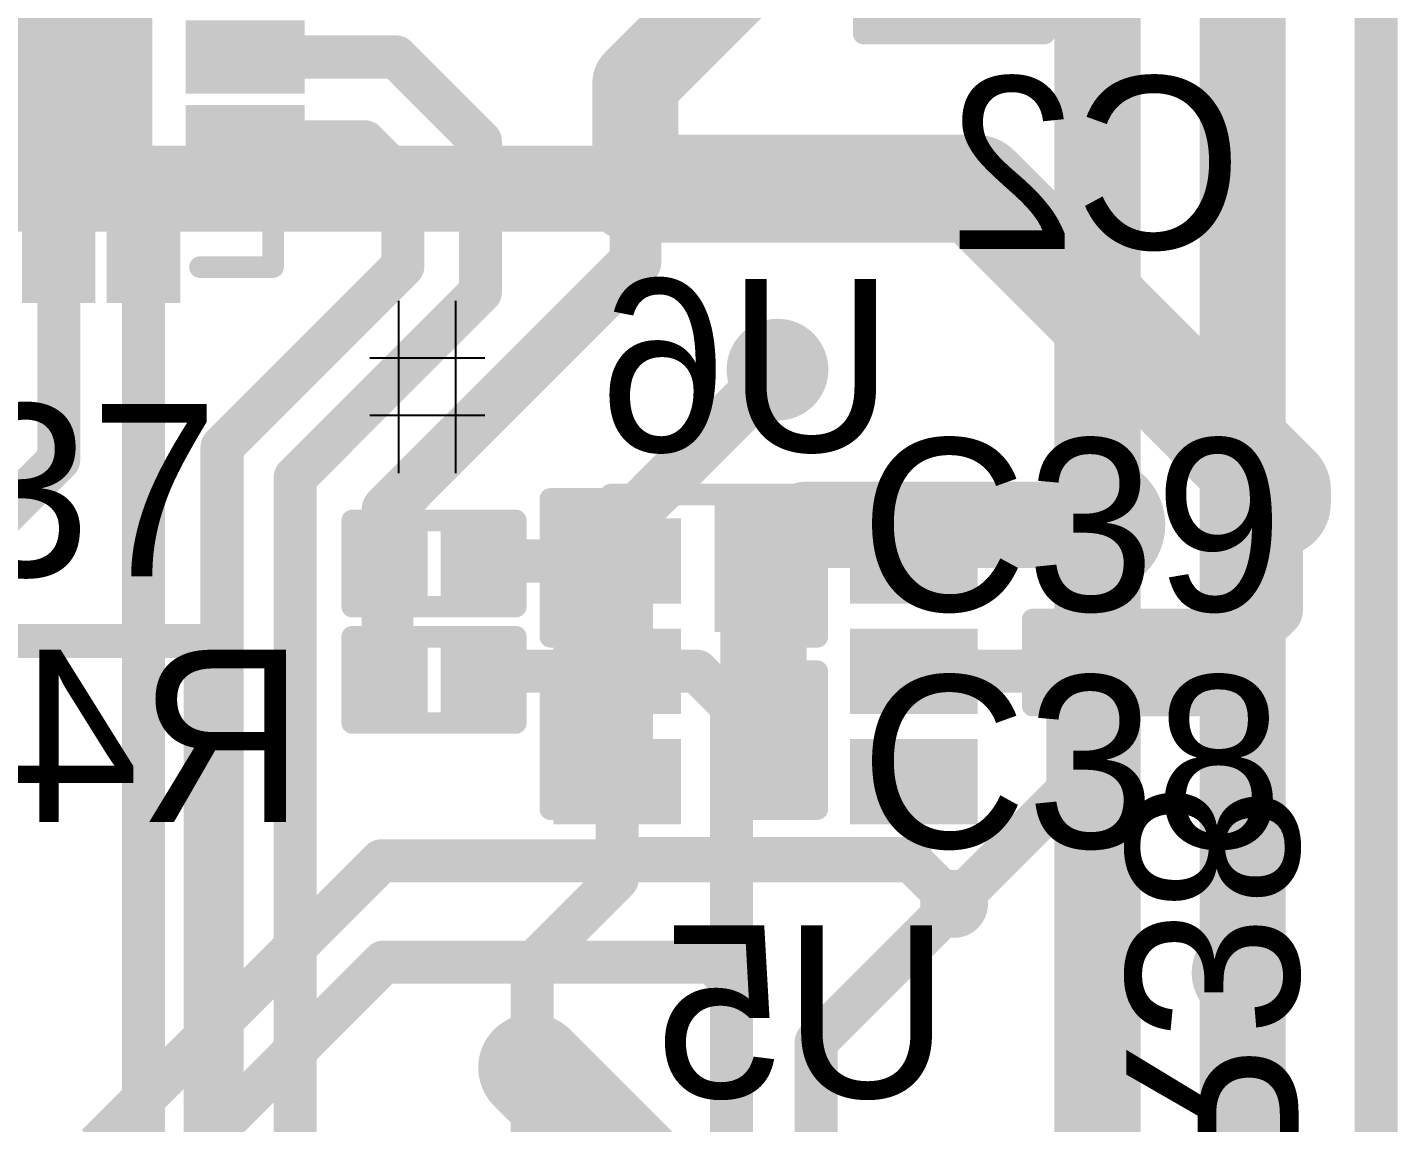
# Model space of a CAD drawing. Header units: millimetres. Extents: x 0.85 to 4.91, y 0.77 to 5.15.
# Drawn here: x 4.5098 to 4.828, y 3.2632 to 3.5174 of the extents above; entities that cross this region are included whole.
import ezdxf

# ---------------------------------------------------------------- set-up
doc = ezdxf.new("R2010")
doc.units = ezdxf.units.MM
doc.header["$MEASUREMENT"] = 0
for name, color, linetype in [('BottomLayer', 5, 'Continuous'), ('BottomOverlay', 54, 'Continuous'), ('BottomPaste', 16, 'Continuous'), ('BottomSolder', 6, 'Continuous'), ('Mechanical2', 216, 'Continuous'), ('MultiLayer', 9, 'Continuous'), ('TopLayer', 1, 'Continuous'), ('TopOverlay', 2, 'Continuous'), ('TopPaste', 8, 'Continuous'), ('TopSolder', 216, 'Continuous'), ('ViaHoleLayer', 16, 'Continuous')]:
    doc.layers.add(name, color=color, linetype=linetype)

# ---------------------------------------------------------------- blocks, each defined once
blk = doc.blocks.new('RAD_0_3_5')
at = {"layer": 'TopOverlay', "const_width": 0.00787}
for points in [[(-0.225, 0.075), (0.225, 0.075)], [(0.225, -0.075), (0.225, 0.075)]]:
    blk.add_lwpolyline(points, dxfattribs=at)
at = {"layer": 'TopOverlay', "const_width": 0.00394}
blk.add_lwpolyline([(0.22303, 0.075, 1), (0.22697, 0.075, 1)], format="xyb", close=True, dxfattribs=at)
blk.add_lwpolyline([(0.22303, 0.075, 1), (0.22697, 0.075, 1)], format="xyb", close=True, dxfattribs=at)
blk = doc.blocks.new('R___0201_B_126')
at = {"layer": 'BottomLayer'}
for points in [[(-0.01614, -0.00728), (-0.00551, -0.00728), (-0.01614, 0.00728), (-0.00551, 0.00728)], [(0.00551, -0.00728), (0.01614, -0.00728), (0.00551, 0.00728), (0.01614, 0.00728)]]:
    blk.add_solid(points, dxfattribs=at)
at = {"layer": 'BottomOverlay', "const_width": 0.005}
for points in [[(-0.019, -0.01), (-0.019, 0.01)], [(-0.019, 0.01), (0.019, 0.01)], [(0.019, -0.01), (0.019, 0.01)], [(-0.019, -0.01), (0.019, -0.01)]]:
    blk.add_lwpolyline(points, dxfattribs=at)
at = {"layer": 'BottomOverlay', "const_width": 0.0025}
for points in [[(-0.02025, 0.01, 1), (-0.01775, 0.01, 1)], [(-0.02025, 0.01, 1), (-0.01775, 0.01, 1)], [(0.01775, 0.01, 1), (0.02025, 0.01, 1)], [(0.01775, 0.01, 1), (0.02025, 0.01, 1)], [(-0.02025, -0.01, 1), (-0.01775, -0.01, 1)], [(-0.02025, -0.01, 1), (-0.01775, -0.01, 1)], [(0.01775, -0.01, 1), (0.02025, -0.01, 1)], [(0.01775, -0.01, 1), (0.02025, -0.01, 1)]]:
    blk.add_lwpolyline(points, format="xyb", close=True, dxfattribs=at)
at = {"layer": 'BottomPaste'}
for points in [[(-0.01614, -0.00728), (-0.00551, -0.00728), (-0.01614, 0.00728), (-0.00551, 0.00728)], [(0.00551, -0.00728), (0.01614, -0.00728), (0.00551, 0.00728), (0.01614, 0.00728)]]:
    blk.add_solid(points, dxfattribs=at)
at = {"layer": 'BottomSolder'}
for points in [[(-0.02014, -0.01128), (-0.00151, -0.01128), (-0.02014, 0.01128), (-0.00151, 0.01128)], [(0.00151, -0.01128), (0.02014, -0.01128), (0.00151, 0.01128), (0.02014, 0.01128)]]:
    blk.add_solid(points, dxfattribs=at)
blk = doc.blocks.new('6_SMD_B_138')
at = {"layer": 'BottomLayer'}
for points in [[(-0.04528, 0.01969), (-0.02362, 0.01969), (-0.04528, 0.0315), (-0.02362, 0.0315)], [(0.02362, 0.01969), (0.04528, 0.01969), (0.02362, 0.0315), (0.04528, 0.0315)], [(-0.04528, -0.00591), (-0.02362, -0.00591), (-0.04528, 0.00591), (-0.02362, 0.00591)], [(0.02362, -0.00591), (0.04528, -0.00591), (0.02362, 0.00591), (0.04528, 0.00591)], [(-0.04528, -0.0315), (-0.02362, -0.0315), (-0.04528, -0.01969), (-0.02362, -0.01969)], [(0.02362, -0.0315), (0.04528, -0.0315), (0.02362, -0.01969), (0.04528, -0.01969)]]:
    blk.add_solid(points, dxfattribs=at)
at = {"layer": 'BottomOverlay', "const_width": 0.005}
for points in [[(0.036, 0.041), (-0.036, 0.041)], [(0.036, -0.041), (-0.036, -0.041)]]:
    blk.add_lwpolyline(points, dxfattribs=at)
at = {"layer": 'BottomOverlay'}
for points, const_width in [([(-0.03725, 0.041, 1), (-0.03475, 0.041, 1)], 0.0025), ([(0.03475, 0.041, 1), (0.03725, 0.041, 1)], 0.0025), ([(-0.04559, -0.038, 1), (-0.04841, -0.038, 1)], 0.005), ([(-0.04966, -0.038, 1), (-0.04716, -0.038, 1)], 0.0025), ([(-0.04684, -0.038, 1), (-0.04434, -0.038, 1)], 0.0025), ([(-0.03725, -0.041, 1), (-0.03475, -0.041, 1)], 0.0025), ([(0.03475, -0.041, 1), (0.03725, -0.041, 1)], 0.0025)]:
    blk.add_lwpolyline(points, format="xyb", close=True, dxfattribs=dict(at, const_width=const_width))
at = {"layer": 'BottomPaste'}
for points in [[(-0.04528, 0.01969), (-0.02362, 0.01969), (-0.04528, 0.0315), (-0.02362, 0.0315)], [(0.02362, 0.01969), (0.04528, 0.01969), (0.02362, 0.0315), (0.04528, 0.0315)], [(-0.04528, -0.00591), (-0.02362, -0.00591), (-0.04528, 0.00591), (-0.02362, 0.00591)], [(0.02362, -0.00591), (0.04528, -0.00591), (0.02362, 0.00591), (0.04528, 0.00591)], [(-0.04528, -0.0315), (-0.02362, -0.0315), (-0.04528, -0.01969), (-0.02362, -0.01969)], [(0.02362, -0.0315), (0.04528, -0.0315), (0.02362, -0.01969), (0.04528, -0.01969)]]:
    blk.add_solid(points, dxfattribs=at)
at = {"layer": 'BottomSolder'}
for points in [[(-0.04928, 0.01569), (-0.01962, 0.01569), (-0.04928, 0.0355), (-0.01962, 0.0355)], [(0.01962, 0.01569), (0.04928, 0.01569), (0.01962, 0.0355), (0.04928, 0.0355)], [(-0.04928, -0.00991), (-0.01962, -0.00991), (-0.04928, 0.00991), (-0.01962, 0.00991)], [(0.01962, -0.00991), (0.04928, -0.00991), (0.01962, 0.00991), (0.04928, 0.00991)], [(-0.04928, -0.0355), (-0.01962, -0.0355), (-0.04928, -0.01569), (-0.01962, -0.01569)], [(0.01962, -0.0355), (0.04928, -0.0355), (0.01962, -0.01569), (0.04928, -0.01569)]]:
    blk.add_solid(points, dxfattribs=at)
blk = doc.blocks.new('32_QFN_B_140')
at = {"layer": 'BottomLayer'}
for points in [[(-0.07343, 0.08268), (-0.06437, 0.08268), (-0.07343, 0.10236), (-0.06437, 0.10236)], [(-0.05374, 0.08268), (-0.04469, 0.08268), (-0.05374, 0.10236), (-0.04469, 0.10236)], [(-0.03406, 0.08268), (-0.025, 0.08268), (-0.03406, 0.10236), (-0.025, 0.10236)], [(-0.01437, 0.08268), (-0.00532, 0.08268), (-0.01437, 0.10236), (-0.00532, 0.10236)], [(0.00532, 0.08268), (0.01437, 0.08268), (0.00532, 0.10236), (0.01437, 0.10236)], [(0.025, 0.08268), (0.03406, 0.08268), (0.025, 0.10236), (0.03406, 0.10236)], [(0.04469, 0.08268), (0.05374, 0.08268), (0.04469, 0.10236), (0.05374, 0.10236)], [(0.06437, 0.08268), (0.07343, 0.08268), (0.06437, 0.10236), (0.07343, 0.10236)], [(-0.10236, 0.06437), (-0.08268, 0.06437), (-0.10236, 0.07343), (-0.08268, 0.07343)], [(0.08268, 0.06437), (0.10236, 0.06437), (0.08268, 0.07343), (0.10236, 0.07343)], [(-0.06693, -0.06693), (0.06693, -0.06693), (-0.06693, 0.06693), (0.06693, 0.06693)], [(-0.10236, 0.04469), (-0.08268, 0.04469), (-0.10236, 0.05374), (-0.08268, 0.05374)], [(0.08268, 0.04469), (0.10236, 0.04469), (0.08268, 0.05374), (0.10236, 0.05374)], [(-0.10236, 0.025), (-0.08268, 0.025), (-0.10236, 0.03406), (-0.08268, 0.03406)], [(0.08268, 0.025), (0.10236, 0.025), (0.08268, 0.03406), (0.10236, 0.03406)], [(-0.10236, 0.00532), (-0.08268, 0.00532), (-0.10236, 0.01437), (-0.08268, 0.01437)], [(0.08268, 0.00532), (0.10236, 0.00532), (0.08268, 0.01437), (0.10236, 0.01437)], [(-0.10236, -0.01437), (-0.08268, -0.01437), (-0.10236, -0.00532), (-0.08268, -0.00532)], [(0.08268, -0.01437), (0.10236, -0.01437), (0.08268, -0.00532), (0.10236, -0.00532)], [(-0.10236, -0.03406), (-0.08268, -0.03406), (-0.10236, -0.025), (-0.08268, -0.025)], [(0.08268, -0.03406), (0.10236, -0.03406), (0.08268, -0.025), (0.10236, -0.025)], [(-0.10236, -0.05374), (-0.08268, -0.05374), (-0.10236, -0.04469), (-0.08268, -0.04469)], [(0.08268, -0.05374), (0.10236, -0.05374), (0.08268, -0.04469), (0.10236, -0.04469)], [(-0.10236, -0.07343), (-0.08268, -0.07343), (-0.10236, -0.06437), (-0.08268, -0.06437)], [(0.08268, -0.07343), (0.10236, -0.07343), (0.08268, -0.06437), (0.10236, -0.06437)], [(-0.07343, -0.10236), (-0.06437, -0.10236), (-0.07343, -0.08268), (-0.06437, -0.08268)], [(-0.05374, -0.10236), (-0.04469, -0.10236), (-0.05374, -0.08268), (-0.04469, -0.08268)], [(-0.03406, -0.10236), (-0.025, -0.10236), (-0.03406, -0.08268), (-0.025, -0.08268)], [(-0.01437, -0.10236), (-0.00532, -0.10236), (-0.01437, -0.08268), (-0.00532, -0.08268)], [(0.00532, -0.10236), (0.01437, -0.10236), (0.00532, -0.08268), (0.01437, -0.08268)], [(0.025, -0.10236), (0.03406, -0.10236), (0.025, -0.08268), (0.03406, -0.08268)], [(0.04469, -0.10236), (0.05374, -0.10236), (0.04469, -0.08268), (0.05374, -0.08268)], [(0.06437, -0.10236), (0.07343, -0.10236), (0.06437, -0.08268), (0.07343, -0.08268)]]:
    blk.add_solid(points, dxfattribs=at)
at = {"layer": 'BottomOverlay', "const_width": 0.005}
for points in [[(-0.099, 0.098), (-0.099, 0.082)], [(-0.082, 0.098), (-0.099, 0.098)], [(0.1, 0.099), (0.083, 0.099)], [(0.1, 0.099), (0.1, 0.083)], [(0.099, -0.082), (0.099, -0.098)], [(-0.1, -0.083), (-0.1, -0.099)], [(-0.083, -0.099), (-0.1, -0.099)], [(0.099, -0.098), (0.082, -0.098)]]:
    blk.add_lwpolyline(points, dxfattribs=at)
at = {"layer": 'BottomOverlay'}
for points, const_width in [([(-0.10025, 0.098, 1), (-0.09775, 0.098, 1)], 0.0025), ([(-0.10025, 0.098, 1), (-0.09775, 0.098, 1)], 0.0025), ([(-0.08325, 0.098, 1), (-0.08075, 0.098, 1)], 0.0025), ([(0.08175, 0.099, 1), (0.08425, 0.099, 1)], 0.0025), ([(0.09875, 0.099, 1), (0.10125, 0.099, 1)], 0.0025), ([(0.09875, 0.099, 1), (0.10125, 0.099, 1)], 0.0025), ([(-0.10025, 0.082, 1), (-0.09775, 0.082, 1)], 0.0025), ([(0.09875, 0.083, 1), (0.10125, 0.083, 1)], 0.0025), ([(-0.10876, -0.07, 1), (-0.11324, -0.07, 1)], 0.005), ([(-0.11449, -0.07, 1), (-0.11199, -0.07, 1)], 0.0025), ([(-0.11001, -0.07, 1), (-0.10751, -0.07, 1)], 0.0025), ([(0.09775, -0.082, 1), (0.10025, -0.082, 1)], 0.0025), ([(-0.10125, -0.083, 1), (-0.09875, -0.083, 1)], 0.0025), ([(-0.10125, -0.099, 1), (-0.09875, -0.099, 1)], 0.0025), ([(-0.10125, -0.099, 1), (-0.09875, -0.099, 1)], 0.0025), ([(-0.08425, -0.099, 1), (-0.08175, -0.099, 1)], 0.0025), ([(0.08075, -0.098, 1), (0.08325, -0.098, 1)], 0.0025), ([(0.09775, -0.098, 1), (0.10025, -0.098, 1)], 0.0025), ([(0.09775, -0.098, 1), (0.10025, -0.098, 1)], 0.0025)]:
    blk.add_lwpolyline(points, format="xyb", close=True, dxfattribs=dict(at, const_width=const_width))
at = {"layer": 'BottomPaste'}
for points in [[(-0.07343, 0.08268), (-0.06437, 0.08268), (-0.07343, 0.10236), (-0.06437, 0.10236)], [(-0.05374, 0.08268), (-0.04469, 0.08268), (-0.05374, 0.10236), (-0.04469, 0.10236)], [(-0.03406, 0.08268), (-0.025, 0.08268), (-0.03406, 0.10236), (-0.025, 0.10236)], [(-0.01437, 0.08268), (-0.00532, 0.08268), (-0.01437, 0.10236), (-0.00532, 0.10236)], [(0.00532, 0.08268), (0.01437, 0.08268), (0.00532, 0.10236), (0.01437, 0.10236)], [(0.025, 0.08268), (0.03406, 0.08268), (0.025, 0.10236), (0.03406, 0.10236)], [(0.04469, 0.08268), (0.05374, 0.08268), (0.04469, 0.10236), (0.05374, 0.10236)], [(0.06437, 0.08268), (0.07343, 0.08268), (0.06437, 0.10236), (0.07343, 0.10236)], [(-0.10236, 0.06437), (-0.08268, 0.06437), (-0.10236, 0.07343), (-0.08268, 0.07343)], [(0.08268, 0.06437), (0.10236, 0.06437), (0.08268, 0.07343), (0.10236, 0.07343)], [(-0.06693, -0.06693), (0.06693, -0.06693), (-0.06693, 0.06693), (0.06693, 0.06693)], [(-0.10236, 0.04469), (-0.08268, 0.04469), (-0.10236, 0.05374), (-0.08268, 0.05374)], [(0.08268, 0.04469), (0.10236, 0.04469), (0.08268, 0.05374), (0.10236, 0.05374)], [(-0.10236, 0.025), (-0.08268, 0.025), (-0.10236, 0.03406), (-0.08268, 0.03406)], [(0.08268, 0.025), (0.10236, 0.025), (0.08268, 0.03406), (0.10236, 0.03406)], [(-0.10236, 0.00532), (-0.08268, 0.00532), (-0.10236, 0.01437), (-0.08268, 0.01437)], [(0.08268, 0.00532), (0.10236, 0.00532), (0.08268, 0.01437), (0.10236, 0.01437)], [(-0.10236, -0.01437), (-0.08268, -0.01437), (-0.10236, -0.00532), (-0.08268, -0.00532)], [(0.08268, -0.01437), (0.10236, -0.01437), (0.08268, -0.00532), (0.10236, -0.00532)], [(-0.10236, -0.03406), (-0.08268, -0.03406), (-0.10236, -0.025), (-0.08268, -0.025)], [(0.08268, -0.03406), (0.10236, -0.03406), (0.08268, -0.025), (0.10236, -0.025)], [(-0.10236, -0.05374), (-0.08268, -0.05374), (-0.10236, -0.04469), (-0.08268, -0.04469)], [(0.08268, -0.05374), (0.10236, -0.05374), (0.08268, -0.04469), (0.10236, -0.04469)], [(-0.10236, -0.07343), (-0.08268, -0.07343), (-0.10236, -0.06437), (-0.08268, -0.06437)], [(0.08268, -0.07343), (0.10236, -0.07343), (0.08268, -0.06437), (0.10236, -0.06437)], [(-0.07343, -0.10236), (-0.06437, -0.10236), (-0.07343, -0.08268), (-0.06437, -0.08268)], [(-0.05374, -0.10236), (-0.04469, -0.10236), (-0.05374, -0.08268), (-0.04469, -0.08268)], [(-0.03406, -0.10236), (-0.025, -0.10236), (-0.03406, -0.08268), (-0.025, -0.08268)], [(-0.01437, -0.10236), (-0.00532, -0.10236), (-0.01437, -0.08268), (-0.00532, -0.08268)], [(0.00532, -0.10236), (0.01437, -0.10236), (0.00532, -0.08268), (0.01437, -0.08268)], [(0.025, -0.10236), (0.03406, -0.10236), (0.025, -0.08268), (0.03406, -0.08268)], [(0.04469, -0.10236), (0.05374, -0.10236), (0.04469, -0.08268), (0.05374, -0.08268)], [(0.06437, -0.10236), (0.07343, -0.10236), (0.06437, -0.08268), (0.07343, -0.08268)]]:
    blk.add_solid(points, dxfattribs=at)
at = {"layer": 'BottomSolder'}
for points in [[(-0.07743, 0.07868), (-0.06037, 0.07868), (-0.07743, 0.10636), (-0.06037, 0.10636)], [(-0.05774, 0.07868), (-0.04069, 0.07868), (-0.05774, 0.10636), (-0.04069, 0.10636)], [(-0.03806, 0.07868), (-0.021, 0.07868), (-0.03806, 0.10636), (-0.021, 0.10636)], [(-0.01837, 0.07868), (-0.00132, 0.07868), (-0.01837, 0.10636), (-0.00132, 0.10636)], [(0.00131, 0.07868), (0.01837, 0.07868), (0.00131, 0.10636), (0.01837, 0.10636)], [(0.021, 0.07868), (0.03805, 0.07868), (0.021, 0.10636), (0.03805, 0.10636)], [(0.04068, 0.07868), (0.05774, 0.07868), (0.04068, 0.10636), (0.05774, 0.10636)], [(0.06037, 0.07868), (0.07743, 0.07868), (0.06037, 0.10636), (0.07743, 0.10636)], [(-0.10636, 0.06037), (-0.07868, 0.06037), (-0.10636, 0.07743), (-0.07868, 0.07743)], [(0.07868, 0.06037), (0.10636, 0.06037), (0.07868, 0.07743), (0.10636, 0.07743)], [(-0.07093, -0.07093), (0.07093, -0.07093), (-0.07093, 0.07093), (0.07093, 0.07093)], [(-0.10636, 0.04068), (-0.07868, 0.04068), (-0.10636, 0.05774), (-0.07868, 0.05774)], [(0.07868, 0.04068), (0.10636, 0.04068), (0.07868, 0.05774), (0.10636, 0.05774)], [(-0.10636, 0.021), (-0.07868, 0.021), (-0.10636, 0.03805), (-0.07868, 0.03805)], [(0.07868, 0.021), (0.10636, 0.021), (0.07868, 0.03805), (0.10636, 0.03805)], [(-0.10636, 0.00131), (-0.07868, 0.00131), (-0.10636, 0.01837), (-0.07868, 0.01837)], [(0.07868, 0.00131), (0.10636, 0.00131), (0.07868, 0.01837), (0.10636, 0.01837)], [(-0.10636, -0.01837), (-0.07868, -0.01837), (-0.10636, -0.00132), (-0.07868, -0.00132)], [(0.07868, -0.01837), (0.10636, -0.01837), (0.07868, -0.00132), (0.10636, -0.00132)], [(-0.10636, -0.03806), (-0.07868, -0.03806), (-0.10636, -0.021), (-0.07868, -0.021)], [(0.07868, -0.03806), (0.10636, -0.03806), (0.07868, -0.021), (0.10636, -0.021)], [(-0.10636, -0.05774), (-0.07868, -0.05774), (-0.10636, -0.04069), (-0.07868, -0.04069)], [(0.07868, -0.05774), (0.10636, -0.05774), (0.07868, -0.04069), (0.10636, -0.04069)], [(-0.10636, -0.07743), (-0.07868, -0.07743), (-0.10636, -0.06037), (-0.07868, -0.06037)], [(0.07868, -0.07743), (0.10636, -0.07743), (0.07868, -0.06037), (0.10636, -0.06037)], [(-0.07743, -0.10636), (-0.06037, -0.10636), (-0.07743, -0.07868), (-0.06037, -0.07868)], [(-0.05774, -0.10636), (-0.04069, -0.10636), (-0.05774, -0.07868), (-0.04069, -0.07868)], [(-0.03806, -0.10636), (-0.021, -0.10636), (-0.03806, -0.07868), (-0.021, -0.07868)], [(-0.01837, -0.10636), (-0.00132, -0.10636), (-0.01837, -0.07868), (-0.00132, -0.07868)], [(0.00131, -0.10636), (0.01837, -0.10636), (0.00131, -0.07868), (0.01837, -0.07868)], [(0.021, -0.10636), (0.03805, -0.10636), (0.021, -0.07868), (0.03805, -0.07868)], [(0.04068, -0.10636), (0.05774, -0.10636), (0.04068, -0.07868), (0.05774, -0.07868)], [(0.06037, -0.10636), (0.07743, -0.10636), (0.06037, -0.07868), (0.07743, -0.07868)]]:
    blk.add_solid(points, dxfattribs=at)
blk = doc.blocks.new('R___0201_B_169')
at = {"layer": 'BottomLayer'}
for points in [[(-0.01614, -0.00728), (-0.00551, -0.00728), (-0.01614, 0.00728), (-0.00551, 0.00728)], [(0.00551, -0.00728), (0.01614, -0.00728), (0.00551, 0.00728), (0.01614, 0.00728)]]:
    blk.add_solid(points, dxfattribs=at)
at = {"layer": 'BottomOverlay', "const_width": 0.005}
for points in [[(-0.019, 0.01), (-0.019, -0.01)], [(0.019, 0.01), (-0.019, 0.01)], [(0.019, 0.01), (0.019, -0.01)], [(0.019, -0.01), (-0.019, -0.01)]]:
    blk.add_lwpolyline(points, dxfattribs=at)
at = {"layer": 'BottomOverlay', "const_width": 0.0025}
for points in [[(-0.02025, 0.01, 1), (-0.01775, 0.01, 1)], [(-0.02025, 0.01, 1), (-0.01775, 0.01, 1)], [(0.01775, 0.01, 1), (0.02025, 0.01, 1)], [(0.01775, 0.01, 1), (0.02025, 0.01, 1)], [(-0.02025, -0.01, 1), (-0.01775, -0.01, 1)], [(-0.02025, -0.01, 1), (-0.01775, -0.01, 1)], [(0.01775, -0.01, 1), (0.02025, -0.01, 1)], [(0.01775, -0.01, 1), (0.02025, -0.01, 1)]]:
    blk.add_lwpolyline(points, format="xyb", close=True, dxfattribs=at)
at = {"layer": 'BottomPaste'}
for points in [[(-0.01614, -0.00728), (-0.00551, -0.00728), (-0.01614, 0.00728), (-0.00551, 0.00728)], [(0.00551, -0.00728), (0.01614, -0.00728), (0.00551, 0.00728), (0.01614, 0.00728)]]:
    blk.add_solid(points, dxfattribs=at)
at = {"layer": 'BottomSolder'}
for points in [[(-0.02014, -0.01128), (-0.00151, -0.01128), (-0.02014, 0.01128), (-0.00151, 0.01128)], [(0.00151, -0.01128), (0.02014, -0.01128), (0.00151, 0.01128), (0.02014, 0.01128)]]:
    blk.add_solid(points, dxfattribs=at)
blk = doc.blocks.new('R___0201_B_170')
at = {"layer": 'BottomLayer'}
for points in [[(-0.01614, -0.00728), (-0.00551, -0.00728), (-0.01614, 0.00728), (-0.00551, 0.00728)], [(0.00551, -0.00728), (0.01614, -0.00728), (0.00551, 0.00728), (0.01614, 0.00728)]]:
    blk.add_solid(points, dxfattribs=at)
at = {"layer": 'BottomOverlay', "const_width": 0.005}
for points in [[(-0.019, 0.01), (-0.019, -0.01)], [(0.019, 0.01), (-0.019, 0.01)], [(0.019, 0.01), (0.019, -0.01)], [(0.019, -0.01), (-0.019, -0.01)]]:
    blk.add_lwpolyline(points, dxfattribs=at)
at = {"layer": 'BottomOverlay', "const_width": 0.0025}
for points in [[(-0.02025, 0.01, 1), (-0.01775, 0.01, 1)], [(-0.02025, 0.01, 1), (-0.01775, 0.01, 1)], [(0.01775, 0.01, 1), (0.02025, 0.01, 1)], [(0.01775, 0.01, 1), (0.02025, 0.01, 1)], [(-0.02025, -0.01, 1), (-0.01775, -0.01, 1)], [(-0.02025, -0.01, 1), (-0.01775, -0.01, 1)], [(0.01775, -0.01, 1), (0.02025, -0.01, 1)], [(0.01775, -0.01, 1), (0.02025, -0.01, 1)]]:
    blk.add_lwpolyline(points, format="xyb", close=True, dxfattribs=at)
at = {"layer": 'BottomPaste'}
for points in [[(-0.01614, -0.00728), (-0.00551, -0.00728), (-0.01614, 0.00728), (-0.00551, 0.00728)], [(0.00551, -0.00728), (0.01614, -0.00728), (0.00551, 0.00728), (0.01614, 0.00728)]]:
    blk.add_solid(points, dxfattribs=at)
at = {"layer": 'BottomSolder'}
for points in [[(-0.02014, -0.01128), (-0.00151, -0.01128), (-0.02014, 0.01128), (-0.00151, 0.01128)], [(0.00151, -0.01128), (0.02014, -0.01128), (0.00151, 0.01128), (0.02014, 0.01128)]]:
    blk.add_solid(points, dxfattribs=at)
blk = doc.blocks.new('C__0402_240')
at = {"layer": 'TopLayer'}
for points in [[(-0.0095, -0.0125), (-0.0095, 0.0125), (-0.0275, -0.0125), (-0.0275, 0.0125)], [(0.0275, -0.0125), (0.0275, 0.0125), (0.0095, -0.0125), (0.0095, 0.0125)]]:
    blk.add_solid(points, dxfattribs=at)
at = {"layer": 'TopOverlay', "const_width": 0.005}
for points in [[(-0.011, 0.016), (-0.031, 0.016)], [(-0.031, 0.016), (-0.031, -0.016)], [(0.031, 0.016), (0.011, 0.016)], [(0.031, 0.016), (0.031, -0.016)], [(-0.011, -0.016), (-0.031, -0.016)], [(0.031, -0.016), (0.011, -0.016)]]:
    blk.add_lwpolyline(points, dxfattribs=at)
at = {"layer": 'TopOverlay', "const_width": 0.0025}
for points in [[(-0.03225, 0.016, 1), (-0.02975, 0.016, 1)], [(-0.03225, 0.016, 1), (-0.02975, 0.016, 1)], [(-0.01225, 0.016, 1), (-0.00975, 0.016, 1)], [(0.00975, 0.016, 1), (0.01225, 0.016, 1)], [(0.02975, 0.016, 1), (0.03225, 0.016, 1)], [(0.02975, 0.016, 1), (0.03225, 0.016, 1)], [(-0.03225, -0.016, 1), (-0.02975, -0.016, 1)], [(-0.03225, -0.016, 1), (-0.02975, -0.016, 1)], [(-0.01225, -0.016, 1), (-0.00975, -0.016, 1)], [(0.00975, -0.016, 1), (0.01225, -0.016, 1)], [(0.02975, -0.016, 1), (0.03225, -0.016, 1)], [(0.02975, -0.016, 1), (0.03225, -0.016, 1)]]:
    blk.add_lwpolyline(points, format="xyb", close=True, dxfattribs=at)
at = {"layer": 'TopPaste'}
for points in [[(-0.0095, -0.0125), (-0.0095, 0.0125), (-0.0275, -0.0125), (-0.0275, 0.0125)], [(0.0275, -0.0125), (0.0275, 0.0125), (0.0095, -0.0125), (0.0095, 0.0125)]]:
    blk.add_solid(points, dxfattribs=at)
at = {"layer": 'TopSolder'}
for points in [[(-0.00714, -0.01486), (-0.00714, 0.01486), (-0.02986, -0.01486), (-0.02986, 0.01486)], [(0.02986, -0.01486), (0.02986, 0.01486), (0.00714, -0.01486), (0.00714, 0.01486)]]:
    blk.add_solid(points, dxfattribs=at)
blk = doc.blocks.new('C__0402_241')
at = {"layer": 'TopLayer'}
for points in [[(-0.0095, -0.0125), (-0.0095, 0.0125), (-0.0275, -0.0125), (-0.0275, 0.0125)], [(0.0275, -0.0125), (0.0275, 0.0125), (0.0095, -0.0125), (0.0095, 0.0125)]]:
    blk.add_solid(points, dxfattribs=at)
at = {"layer": 'TopOverlay', "const_width": 0.005}
for points in [[(-0.011, 0.016), (-0.031, 0.016)], [(-0.031, 0.016), (-0.031, -0.016)], [(0.031, 0.016), (0.011, 0.016)], [(0.031, 0.016), (0.031, -0.016)], [(-0.011, -0.016), (-0.031, -0.016)], [(0.031, -0.016), (0.011, -0.016)]]:
    blk.add_lwpolyline(points, dxfattribs=at)
at = {"layer": 'TopOverlay', "const_width": 0.0025}
for points in [[(-0.03225, 0.016, 1), (-0.02975, 0.016, 1)], [(-0.03225, 0.016, 1), (-0.02975, 0.016, 1)], [(-0.01225, 0.016, 1), (-0.00975, 0.016, 1)], [(0.00975, 0.016, 1), (0.01225, 0.016, 1)], [(0.02975, 0.016, 1), (0.03225, 0.016, 1)], [(0.02975, 0.016, 1), (0.03225, 0.016, 1)], [(-0.03225, -0.016, 1), (-0.02975, -0.016, 1)], [(-0.03225, -0.016, 1), (-0.02975, -0.016, 1)], [(-0.01225, -0.016, 1), (-0.00975, -0.016, 1)], [(0.00975, -0.016, 1), (0.01225, -0.016, 1)], [(0.02975, -0.016, 1), (0.03225, -0.016, 1)], [(0.02975, -0.016, 1), (0.03225, -0.016, 1)]]:
    blk.add_lwpolyline(points, format="xyb", close=True, dxfattribs=at)
at = {"layer": 'TopPaste'}
for points in [[(-0.0095, -0.0125), (-0.0095, 0.0125), (-0.0275, -0.0125), (-0.0275, 0.0125)], [(0.0275, -0.0125), (0.0275, 0.0125), (0.0095, -0.0125), (0.0095, 0.0125)]]:
    blk.add_solid(points, dxfattribs=at)
at = {"layer": 'TopSolder'}
for points in [[(-0.00714, -0.01486), (-0.00714, 0.01486), (-0.02986, -0.01486), (-0.02986, 0.01486)], [(0.02986, -0.01486), (0.02986, 0.01486), (0.00714, -0.01486), (0.00714, 0.01486)]]:
    blk.add_solid(points, dxfattribs=at)
blk = doc.blocks.new('C__0603_B_256')
at = {"layer": 'BottomLayer'}
for points in [[(-0.015, -0.0175), (-0.015, 0.0175), (-0.045, -0.0175), (-0.045, 0.0175)], [(0.045, -0.0175), (0.045, 0.0175), (0.015, -0.0175), (0.015, 0.0175)]]:
    blk.add_solid(points, dxfattribs=at)
at = {"layer": 'BottomOverlay', "const_width": 0.005}
for points in [[(-0.018, 0.021), (-0.049, 0.021)], [(-0.049, -0.021), (-0.049, 0.021)], [(0.049, 0.021), (0.018, 0.021)], [(0.049, -0.021), (0.049, 0.021)], [(-0.018, -0.021), (-0.049, -0.021)], [(0.049, -0.021), (0.018, -0.021)]]:
    blk.add_lwpolyline(points, dxfattribs=at)
at = {"layer": 'BottomOverlay', "const_width": 0.0025}
for points in [[(-0.05025, 0.021, 1), (-0.04775, 0.021, 1)], [(-0.05025, 0.021, 1), (-0.04775, 0.021, 1)], [(-0.01925, 0.021, 1), (-0.01675, 0.021, 1)], [(0.01675, 0.021, 1), (0.01925, 0.021, 1)], [(0.04775, 0.021, 1), (0.05025, 0.021, 1)], [(0.04775, 0.021, 1), (0.05025, 0.021, 1)], [(-0.05025, -0.021, 1), (-0.04775, -0.021, 1)], [(-0.05025, -0.021, 1), (-0.04775, -0.021, 1)], [(-0.01925, -0.021, 1), (-0.01675, -0.021, 1)], [(0.01675, -0.021, 1), (0.01925, -0.021, 1)], [(0.04775, -0.021, 1), (0.05025, -0.021, 1)], [(0.04775, -0.021, 1), (0.05025, -0.021, 1)]]:
    blk.add_lwpolyline(points, format="xyb", close=True, dxfattribs=at)
at = {"layer": 'BottomPaste'}
for points in [[(-0.015, -0.0175), (-0.015, 0.0175), (-0.045, -0.0175), (-0.045, 0.0175)], [(0.045, -0.0175), (0.045, 0.0175), (0.015, -0.0175), (0.015, 0.0175)]]:
    blk.add_solid(points, dxfattribs=at)
at = {"layer": 'BottomSolder'}
for points in [[(-0.01264, -0.01986), (-0.01264, 0.01986), (-0.04736, -0.01986), (-0.04736, 0.01986)], [(0.04736, -0.01986), (0.04736, 0.01986), (0.01264, -0.01986), (0.01264, 0.01986)]]:
    blk.add_solid(points, dxfattribs=at)

msp = doc.modelspace()

# ---------------------------------------------------------------- linework, layer by layer
at = {"layer": 'BottomLayer'}
for points, const_width in [([(4.792, 3.48), (4.792, 3.52928)], 0.02), ([(4.56039, 3.51057), (4.59543, 3.51057)], 0.01), ([(4.59543, 3.51057), (4.615, 3.491)], 0.01), ([(4.56039, 3.49089), (4.58811, 3.49089)], 0.01), ([(4.58811, 3.49089), (4.597, 3.482)], 0.01), ([(4.615, 3.456), (4.615, 3.491)], 0.01), ([(4.651, 3.48), (4.73016, 3.48)], 0.025), ([(4.73016, 3.48), (4.8, 3.41016)], 0.025), ([(4.597, 3.46204), (4.597, 3.482)], 0.01), ([(4.651, 3.463), (4.651, 3.48)], 0.012), ([(4.51709, 3.41709), (4.51709, 3.46727)], 0.01), ([(4.53677, 2.87377), (4.53677, 3.46727)], 0.01), ([(4.59341, 3.40541), (4.651, 3.463)], 0.012), ([(4.555, 3.42004), (4.597, 3.46204)], 0.01), ([(4.572, 3.413), (4.615, 3.456)], 0.01), ([(4.64679, 3.40079), (4.684, 3.438)], 0.01), ([(4.555, 2.852), (4.555, 3.42004)], 0.01), ([(4.414, 3.314), (4.51709, 3.41709)], 0.01), ([(4.8, 3.407), (4.8, 3.41016)], 0.025), ([(4.572, 2.816), (4.572, 3.413)], 0.01), ([(4.59341, 3.393), (4.59341, 3.40541)], 0.012), ([(4.71569, 3.39359), (4.7241, 3.402)], 0.02), ([(4.7241, 3.402), (4.75831, 3.402)], 0.02), ([(4.8, 3.382), (4.8, 3.407)], 0.012), ([(4.64679, 3.39359), (4.64679, 3.40079)], 0.01), ([(4.59341, 3.366), (4.59341, 3.393)], 0.012), ([(4.61507, 3.393), (4.61566, 3.39359)], 0.01), ([(4.61566, 3.39359), (4.64679, 3.39359)], 0.01), ([(4.788, 3.37), (4.8, 3.382)], 0.012), ([(4.77307, 3.37), (4.788, 3.37)], 0.012), ([(4.61507, 3.366), (4.61707, 3.368)], 0.01), ([(4.61707, 3.368), (4.64679, 3.368)], 0.01), ([(4.64679, 3.368), (4.66531, 3.368)], 0.01), ([(4.66531, 3.368), (4.67331, 3.36)], 0.01), ([(4.71569, 3.368), (4.74941, 3.368)], 0.01), ([(4.74941, 3.368), (4.75141, 3.37)], 0.01), ([(4.75141, 3.34041), (4.75141, 3.37)], 0.01), ([(4.67331, 3.3), (4.67331, 3.36)], 0.01), ([(4.64679, 3.31979), (4.64679, 3.34241)], 0.01), ([(4.725, 3.314), (4.75141, 3.34041)], 0.01), ([(4.627, 3.3), (4.64679, 3.31979)], 0.01), ([(4.69299, 3.28199), (4.725, 3.314)], 0.01), ([(4.792, 3.211), (4.792, 3.298)], 0.02), ([(4.627, 3.276), (4.627, 3.3)], 0.01), ([(4.67331, 3.24302), (4.67331, 3.3)], 0.01), ([(4.69299, 3.24302), (4.69299, 3.28199)], 0.01), ([(4.627, 3.23697), (4.627, 3.276)], 0.01)]:
    msp.add_lwpolyline(points, dxfattribs=dict(at, const_width=const_width))
for points, const_width in [([(4.55789, 3.51057, 1), (4.56289, 3.51057, 1)], 0.005), ([(4.59293, 3.51057, 1), (4.59793, 3.51057, 1)], 0.005), ([(4.59293, 3.51057, 1), (4.59793, 3.51057, 1)], 0.005), ([(4.55789, 3.49089, 1), (4.56289, 3.49089, 1)], 0.005), ([(4.58561, 3.49089, 1), (4.59061, 3.49089, 1)], 0.005), ([(4.58561, 3.49089, 1), (4.59061, 3.49089, 1)], 0.005), ([(4.6125, 3.491, 1), (4.6175, 3.491, 1)], 0.005), ([(4.6125, 3.491, 1), (4.6175, 3.491, 1)], 0.005), ([(4.64475, 3.48, 1), (4.65725, 3.48, 1)], 0.0125), ([(4.64509, 3.48, 1), (4.65691, 3.48, 1)], 0.01181), ([(4.72391, 3.48, 1), (4.73641, 3.48, 1)], 0.0125), ([(4.72391, 3.48, 1), (4.73641, 3.48, 1)], 0.0125), ([(4.787, 3.48, 1), (4.797, 3.48, 1)], 0.01), ([(4.78806, 3.48, 1), (4.79594, 3.48, 1)], 0.00787), ([(4.5945, 3.482, 1), (4.5995, 3.482, 1)], 0.005), ([(4.5945, 3.482, 1), (4.5995, 3.482, 1)], 0.005), ([(4.648, 3.48, 1), (4.654, 3.48, 1)], 0.006), ([(4.51459, 3.46727, 1), (4.51959, 3.46727, 1)], 0.005), ([(4.53427, 3.46727, 1), (4.53927, 3.46727, 1)], 0.005), ([(4.648, 3.463, 1), (4.654, 3.463, 1)], 0.006), ([(4.648, 3.463, 1), (4.654, 3.463, 1)], 0.006), ([(4.5945, 3.46204, 1), (4.5995, 3.46204, 1)], 0.005), ([(4.5945, 3.46204, 1), (4.5995, 3.46204, 1)], 0.005), ([(4.6125, 3.456, 1), (4.6175, 3.456, 1)], 0.005), ([(4.6125, 3.456, 1), (4.6175, 3.456, 1)], 0.005), ([(4.67809, 3.438, 1), (4.68991, 3.438, 1)], 0.01181), ([(4.6815, 3.438, 1), (4.6865, 3.438, 1)], 0.005), ([(4.5525, 3.42004, 1), (4.5575, 3.42004, 1)], 0.005), ([(4.5525, 3.42004, 1), (4.5575, 3.42004, 1)], 0.005), ([(4.51459, 3.41709, 1), (4.51959, 3.41709, 1)], 0.005), ([(4.51459, 3.41709, 1), (4.51959, 3.41709, 1)], 0.005), ([(4.79375, 3.41016, 1), (4.80625, 3.41016, 1)], 0.0125), ([(4.79375, 3.41016, 1), (4.80625, 3.41016, 1)], 0.0125), ([(4.5695, 3.413, 1), (4.5745, 3.413, 1)], 0.005), ([(4.5695, 3.413, 1), (4.5745, 3.413, 1)], 0.005), ([(4.75043, 3.402, 1), (4.76618, 3.402, 1)], 0.01575), ([(4.79375, 3.407, 1), (4.80625, 3.407, 1)], 0.0125), ([(4.59041, 3.40541, 1), (4.59641, 3.40541, 1)], 0.006), ([(4.59041, 3.40541, 1), (4.59641, 3.40541, 1)], 0.006), ([(4.7191, 3.402, 1), (4.7291, 3.402, 1)], 0.01), ([(4.7191, 3.402, 1), (4.7291, 3.402, 1)], 0.01), ([(4.75331, 3.402, 1), (4.76331, 3.402, 1)], 0.01), ([(4.797, 3.407, 1), (4.803, 3.407, 1)], 0.006), ([(4.64429, 3.40079, 1), (4.64929, 3.40079, 1)], 0.005), ([(4.64429, 3.40079, 1), (4.64929, 3.40079, 1)], 0.005), ([(4.71069, 3.39359, 1), (4.72069, 3.39359, 1)], 0.01), ([(4.59041, 3.393, 1), (4.59641, 3.393, 1)], 0.006), ([(4.59041, 3.393, 1), (4.59641, 3.393, 1)], 0.006), ([(4.61316, 3.39359, 1), (4.61816, 3.39359, 1)], 0.005), ([(4.61316, 3.39359, 1), (4.61816, 3.39359, 1)], 0.005), ([(4.64429, 3.39359, 1), (4.64929, 3.39359, 1)], 0.005), ([(4.64429, 3.39359, 1), (4.64929, 3.39359, 1)], 0.005), ([(4.61257, 3.393, 1), (4.61757, 3.393, 1)], 0.005), ([(4.797, 3.382, 1), (4.803, 3.382, 1)], 0.006), ([(4.797, 3.382, 1), (4.803, 3.382, 1)], 0.006), ([(4.77007, 3.37, 1), (4.77607, 3.37, 1)], 0.006), ([(4.785, 3.37, 1), (4.791, 3.37, 1)], 0.006), ([(4.785, 3.37, 1), (4.791, 3.37, 1)], 0.006), ([(4.61457, 3.368, 1), (4.61957, 3.368, 1)], 0.005), ([(4.61457, 3.368, 1), (4.61957, 3.368, 1)], 0.005), ([(4.64429, 3.368, 1), (4.64929, 3.368, 1)], 0.005), ([(4.64429, 3.368, 1), (4.64929, 3.368, 1)], 0.005), ([(4.66281, 3.368, 1), (4.66781, 3.368, 1)], 0.005), ([(4.66281, 3.368, 1), (4.66781, 3.368, 1)], 0.005), ([(4.71319, 3.368, 1), (4.71819, 3.368, 1)], 0.005), ([(4.74691, 3.368, 1), (4.75191, 3.368, 1)], 0.005), ([(4.74691, 3.368, 1), (4.75191, 3.368, 1)], 0.005), ([(4.74891, 3.37, 1), (4.75391, 3.37, 1)], 0.005), ([(4.74891, 3.37, 1), (4.75391, 3.37, 1)], 0.005), ([(4.59041, 3.366, 1), (4.59641, 3.366, 1)], 0.006), ([(4.61257, 3.366, 1), (4.61757, 3.366, 1)], 0.005), ([(4.67081, 3.36, 1), (4.67581, 3.36, 1)], 0.005), ([(4.67081, 3.36, 1), (4.67581, 3.36, 1)], 0.005), ([(4.64429, 3.34241, 1), (4.64929, 3.34241, 1)], 0.005), ([(4.74891, 3.34041, 1), (4.75391, 3.34041, 1)], 0.005), ([(4.74891, 3.34041, 1), (4.75391, 3.34041, 1)], 0.005), ([(4.64429, 3.31979, 1), (4.64929, 3.31979, 1)], 0.005), ([(4.64429, 3.31979, 1), (4.64929, 3.31979, 1)], 0.005), ([(4.72106, 3.314, 1), (4.72894, 3.314, 1)], 0.00787), ([(4.7225, 3.314, 1), (4.7275, 3.314, 1)], 0.005), ([(4.7225, 3.314, 1), (4.7275, 3.314, 1)], 0.005), ([(4.78609, 3.298, 1), (4.79791, 3.298, 1)], 0.01181), ([(4.66937, 3.3, 1), (4.67724, 3.3, 1)], 0.00787), ([(4.787, 3.298, 1), (4.797, 3.298, 1)], 0.01), ([(4.6245, 3.3, 1), (4.6295, 3.3, 1)], 0.005), ([(4.6245, 3.3, 1), (4.6295, 3.3, 1)], 0.005), ([(4.67081, 3.3, 1), (4.67581, 3.3, 1)], 0.005), ([(4.67081, 3.3, 1), (4.67581, 3.3, 1)], 0.005), ([(4.62109, 3.276, 1), (4.63291, 3.276, 1)], 0.01181), ([(4.69049, 3.28199, 1), (4.69549, 3.28199, 1)], 0.005), ([(4.69049, 3.28199, 1), (4.69549, 3.28199, 1)], 0.005), ([(4.6245, 3.276, 1), (4.6295, 3.276, 1)], 0.005), ([(4.6245, 3.276, 1), (4.6295, 3.276, 1)], 0.005)]:
    msp.add_lwpolyline(points, format="xyb", close=True, dxfattribs=dict(at, const_width=const_width))
at = {"layer": 'BottomOverlay'}
for p, q in [((4.59601, 3.45399), (4.59601, 3.414)), ((4.60934, 3.414), (4.60934, 3.45399)), ((4.59601, 3.44066), (4.58934, 3.44066)), ((4.616, 3.44066), (4.59601, 3.44066)), ((4.616, 3.42733), (4.58934, 3.42733))]:
    msp.add_line(p, q, dxfattribs=at)
at = {"layer": 'Mechanical2', "const_width": 0.01}
msp.add_lwpolyline([(4.823, 0.965), (4.823, 5)], dxfattribs=at)
at = {"layer": 'MultiLayer'}
for points, const_width in [([(4.64509, 3.48, 1), (4.65691, 3.48, 1)], 0.01181), ([(4.78806, 3.48, 1), (4.79594, 3.48, 1)], 0.00787), ([(4.67809, 3.438, 1), (4.68991, 3.438, 1)], 0.01181), ([(4.75043, 3.402, 1), (4.76618, 3.402, 1)], 0.01575), ([(4.72106, 3.314, 1), (4.72894, 3.314, 1)], 0.00787), ([(4.78609, 3.298, 1), (4.79791, 3.298, 1)], 0.01181), ([(4.66937, 3.3, 1), (4.67724, 3.3, 1)], 0.00787), ([(4.62109, 3.276, 1), (4.63291, 3.276, 1)], 0.01181)]:
    msp.add_lwpolyline(points, format="xyb", close=True, dxfattribs=dict(at, const_width=const_width))
at = {"layer": 'TopLayer'}
for points, const_width in [([(4.651, 3.5045), (4.77935, 3.63286)], 0.02), ([(4.75831, 3.402), (4.75831, 3.535)], 0.02), ([(4.651, 3.48), (4.651, 3.5045)], 0.02), ([(4.451, 3.48), (4.651, 3.48)], 0.02), ([(4.792, 3.298), (4.792, 3.48)], 0.02), ([(4.64374, 3.39774), (4.684, 3.438)], 0.012), ([(4.68074, 3.392), (4.69074, 3.402)], 0.02), ([(4.69074, 3.402), (4.75831, 3.402)], 0.02), ([(4.75831, 3.23706), (4.75831, 3.402)], 0.02), ([(4.64374, 3.352), (4.64374, 3.392)], 0.02), ([(4.64374, 3.392), (4.64374, 3.39774)], 0.012), ([(4.68074, 3.352), (4.68074, 3.392)], 0.02), ([(4.526, 3.258), (4.592, 3.324)], 0.01), ([(4.592, 3.324), (4.715, 3.324)], 0.01), ([(4.715, 3.324), (4.725, 3.314)], 0.01), ([(4.53304, 3.241), (4.59254, 3.3005)], 0.01), ([(4.59254, 3.3005), (4.67281, 3.3005)], 0.01), ([(4.67281, 3.3005), (4.67331, 3.3)], 0.01), ([(4.627, 3.276), (4.656, 3.247)], 0.025)]:
    msp.add_lwpolyline(points, dxfattribs=dict(at, const_width=const_width))
for points, const_width in [([(4.646, 3.5045, 1), (4.656, 3.5045, 1)], 0.01), ([(4.646, 3.5045, 1), (4.656, 3.5045, 1)], 0.01), ([(4.64509, 3.48, 1), (4.65691, 3.48, 1)], 0.01181), ([(4.646, 3.48, 1), (4.656, 3.48, 1)], 0.01), ([(4.646, 3.48, 1), (4.656, 3.48, 1)], 0.01), ([(4.787, 3.48, 1), (4.797, 3.48, 1)], 0.01), ([(4.78806, 3.48, 1), (4.79594, 3.48, 1)], 0.00787), ([(4.67809, 3.438, 1), (4.68991, 3.438, 1)], 0.01181), ([(4.681, 3.438, 1), (4.687, 3.438, 1)], 0.006), ([(4.75043, 3.402, 1), (4.76618, 3.402, 1)], 0.01575), ([(4.68574, 3.402, 1), (4.69574, 3.402, 1)], 0.01), ([(4.68574, 3.402, 1), (4.69574, 3.402, 1)], 0.01), ([(4.75331, 3.402, 1), (4.76331, 3.402, 1)], 0.01), ([(4.75331, 3.402, 1), (4.76331, 3.402, 1)], 0.01), ([(4.75331, 3.402, 1), (4.76331, 3.402, 1)], 0.01), ([(4.63874, 3.392, 1), (4.64874, 3.392, 1)], 0.01), ([(4.64074, 3.39774, 1), (4.64674, 3.39774, 1)], 0.006), ([(4.64074, 3.39774, 1), (4.64674, 3.39774, 1)], 0.006), ([(4.67574, 3.392, 1), (4.68574, 3.392, 1)], 0.01), ([(4.67574, 3.392, 1), (4.68574, 3.392, 1)], 0.01), ([(4.64074, 3.392, 1), (4.64674, 3.392, 1)], 0.006), ([(4.63874, 3.352, 1), (4.64874, 3.352, 1)], 0.01), ([(4.67574, 3.352, 1), (4.68574, 3.352, 1)], 0.01), ([(4.5895, 3.324, 1), (4.5945, 3.324, 1)], 0.005), ([(4.5895, 3.324, 1), (4.5945, 3.324, 1)], 0.005), ([(4.7125, 3.324, 1), (4.7175, 3.324, 1)], 0.005), ([(4.7125, 3.324, 1), (4.7175, 3.324, 1)], 0.005), ([(4.72106, 3.314, 1), (4.72894, 3.314, 1)], 0.00787), ([(4.7225, 3.314, 1), (4.7275, 3.314, 1)], 0.005), ([(4.78609, 3.298, 1), (4.79791, 3.298, 1)], 0.01181), ([(4.66937, 3.3, 1), (4.67724, 3.3, 1)], 0.00787), ([(4.787, 3.298, 1), (4.797, 3.298, 1)], 0.01), ([(4.59004, 3.3005, 1), (4.59504, 3.3005, 1)], 0.005), ([(4.59004, 3.3005, 1), (4.59504, 3.3005, 1)], 0.005), ([(4.67031, 3.3005, 1), (4.67531, 3.3005, 1)], 0.005), ([(4.67031, 3.3005, 1), (4.67531, 3.3005, 1)], 0.005), ([(4.67081, 3.3, 1), (4.67581, 3.3, 1)], 0.005), ([(4.62075, 3.276, 1), (4.63325, 3.276, 1)], 0.0125), ([(4.62109, 3.276, 1), (4.63291, 3.276, 1)], 0.01181)]:
    msp.add_lwpolyline(points, format="xyb", close=True, dxfattribs=dict(at, const_width=const_width))
at = {"layer": 'ViaHoleLayer'}
for points, const_width in [([(4.64805, 3.48, 1), (4.65395, 3.48, 1)], 0.00591), ([(4.79003, 3.48, 1), (4.79397, 3.48, 1)], 0.00394), ([(4.68105, 3.438, 1), (4.68695, 3.438, 1)], 0.00591), ([(4.75535, 3.402, 1), (4.76126, 3.402, 1)], 0.00591), ([(4.72303, 3.314, 1), (4.72697, 3.314, 1)], 0.00394), ([(4.67134, 3.3, 1), (4.67528, 3.3, 1)], 0.00394), ([(4.78905, 3.298, 1), (4.79495, 3.298, 1)], 0.00591), ([(4.62405, 3.276, 1), (4.62995, 3.276, 1)], 0.00591)]:
    msp.add_lwpolyline(points, format="xyb", close=True, dxfattribs=dict(at, const_width=const_width))

# ---------------------------------------------------------------- block references
for name, p, rotation in [('32_QFN_B_140', (4.46787, 3.55979), 180), ('C__0603_B_256', (4.725, 3.565), 270), ('6_SMD_B_138', (4.68124, 3.368), 180), ('C__0402_240', (4.66224, 3.392), 180), ('R___0201_B_170', (4.60424, 3.393), 180), ('RAD_0_3_5', (4.325, 3.3), 360), ('R___0201_B_169', (4.60424, 3.366), 180), ('C__0402_241', (4.66224, 3.352), 180)]:
    msp.add_blockref(name, p, dxfattribs=dict(rotation=rotation))
msp.add_blockref('R___0201_B_126', (4.76224, 3.37))

# ---------------------------------------------------------------- texts
at = {"layer": 'BottomOverlay', "text_generation_flag": 2}
for s, p in [('C2', (4.792, 3.466)), ('U6', (4.711, 3.419)), ('R40', (4.57424, 3.333)), ('U5', (4.72399, 3.26902))]:
    msp.add_text(s, height=0.04, dxfattribs=at).set_placement(p)
msp.add_text('R38', height=0.04, rotation=270, dxfattribs=at).set_placement((4.765, 3.244))
at = {"layer": 'TopOverlay'}
for s, p in [('C37', (4.456, 3.39)), ('C39', (4.70324, 3.382)), ('C38', (4.70324, 3.327))]:
    msp.add_text(s, height=0.04, dxfattribs=at).set_placement(p)

doc.saveas('drawing.dxf')
